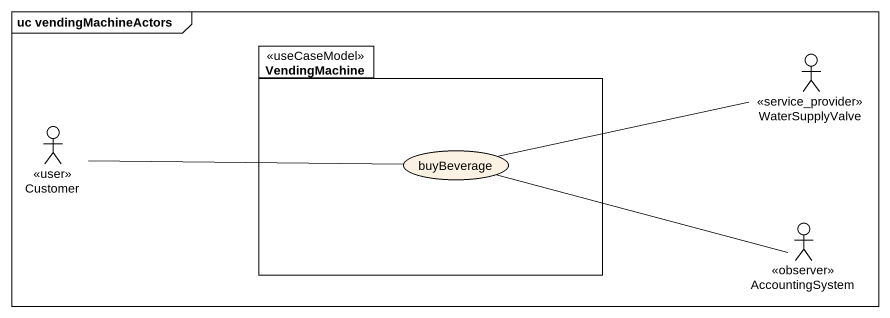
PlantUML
@startuml
mainframe uc vendingMachineActors
package VendingMachine <<useCaseModel>> {
  usecase buyBeverage
}
actor WaterSupplyValve <<service_provider>>
actor Customer <<user>>
actor AccountingSystem <<observer>>
Customer -right- buyBeverage
buyBeverage -right- WaterSupplyValve
buyBeverage -right- AccountingSystem
@enduml
